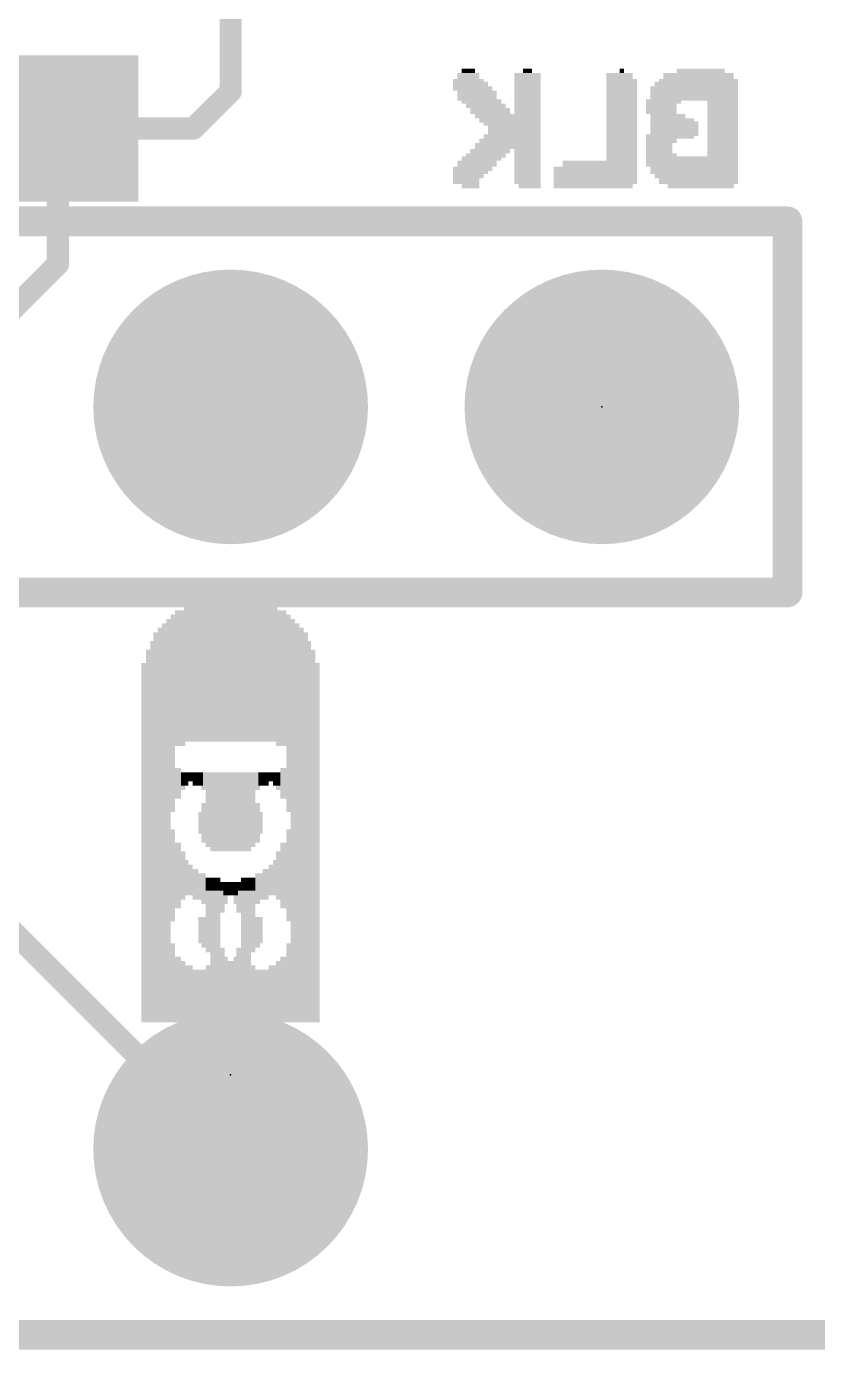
# Model space of a CAD drawing. Extents: x -41 to 66, y -16 to 27.
# Drawn here: x 15.11 to 20.53, y -0.1 to 8.95 of the extents above; entities that cross this region are included whole.
import ezdxf

# ---------------------------------------------------------------- set-up
doc = ezdxf.new("R2010")
doc.units = 0
for name, color, linetype in [('1', 12, 'CONTINUOUS'), ('16', 132, 'CONTINUOUS'), ('17', 110, 'CONTINUOUS'), ('20', 31, 'CONTINUOUS'), ('21', 41, 'CONTINUOUS'), ('22', 40, 'CONTINUOUS'), ('23', 53, 'CONTINUOUS'), ('24', 53, 'CONTINUOUS'), ('51', 53, 'CONTINUOUS')]:
    doc.layers.add(name, color=color, linetype=linetype)

# ---------------------------------------------------------------- blocks, each defined once
blk = doc.blocks.new('RECT')
blk.add_solid([(-0.5, -0.5), (0.5, -0.5), (-0.5, 0.5), (0.5, 0.5)])
blk = doc.blocks.new('ROUNDP')
at = {"const_width": 0.5}
blk.add_lwpolyline([(0, -0.25, 1), (0, 0.25, 1), (0, -0.25)], format="xyb", dxfattribs=at)

msp = doc.modelspace()

# ---------------------------------------------------------------- linework, layer by layer
at = {"layer": '1'}
for points, const_width in [([(16.51, 8.509), (16.51, 10.16)], 0.1524), ([(16.256, 8.255), (16.51, 8.509)], 0.1524), ([(15.328, 8.255), (15.328, 7.327)], 0.1524), ([(15.328, 8.255), (16.256, 8.255)], 0.1524), ([(14.351, 6.35), (15.328, 7.327)], 0.1524), ([(25.4, 0), (0, 0)], 0.2032)]:
    msp.add_lwpolyline(points, dxfattribs=dict(at, const_width=const_width))
at = {"layer": '1', "const_width": 0.0762}
for points in [[(16.4719, 8.509, 1), (16.5481, 8.509)], [(16.5369, 8.4821, 1), (16.4831, 8.5359)], [(15.3661, 8.255, 1), (15.2899, 8.255)], [(15.328, 8.2931, 1), (15.328, 8.2169)], [(16.256, 8.2169, 1), (16.256, 8.2931)], [(16.2291, 8.2819, 1), (16.2829, 8.2281)], [(15.2899, 7.327, 1), (15.3661, 7.327)], [(15.3549, 7.3001, 1), (15.3011, 7.3539)]]:
    msp.add_lwpolyline(points, format="xyb", dxfattribs=at)
at = {"layer": '16'}
for points, const_width in [([(16.51, 1.27), (12.7, 5.08)], 0.1524), ([(25.4, 0), (0, 0)], 0.2032)]:
    msp.add_lwpolyline(points, dxfattribs=dict(at, const_width=const_width))
at = {"layer": '16', "const_width": 0.0762}
msp.add_lwpolyline([(16.4831, 1.2431, 1), (16.5369, 1.2969)], format="xyb", dxfattribs=at)
at = {"layer": '20', "const_width": 0.2032}
msp.add_lwpolyline([(0, 0), (25.4, 0)], dxfattribs=at)
at = {"layer": '22', "const_width": 0.2032}
for points in [[(5.08, 7.62), (20.32, 7.62)], [(20.32, 7.62), (20.32, 5.08)], [(20.32, 5.08), (5.08, 5.08)]]:
    msp.add_lwpolyline(points, dxfattribs=at)
at = {"layer": '22', "const_width": 0.1016}
for points in [[(20.3708, 7.62, 1), (20.2692, 7.62)], [(20.32, 7.5692, 1), (20.32, 7.6708)], [(20.32, 5.0292, 1), (20.32, 5.1308)], [(20.2692, 5.08, 1), (20.3708, 5.08)]]:
    msp.add_lwpolyline(points, format="xyb", dxfattribs=at)
at = {"layer": '23'}
msp.add_point((16.51, 1.778), dxfattribs=at)
at = {"layer": '24'}
for p in [(19.05, 6.35), (16.51, 1.778)]:
    msp.add_point(p, dxfattribs=at)

# ---------------------------------------------------------------- block references
at = {"layer": '1', "xscale": 1.1}
msp.add_blockref('RECT', (15.328, 8.255), dxfattribs=at)
at = {"layer": '17', "xscale": 1.8796, "yscale": 1.8796, "rotation": 90}
for p in [(16.51, 6.35), (16.51, 6.35), (19.05, 6.35), (19.05, 6.35), (16.51, 1.27), (16.51, 1.27)]:
    msp.add_blockref('ROUNDP', p, dxfattribs=at)
at = {"layer": '21', "rotation": 90}
for p, xscale, yscale in [((16.205, 4.523), 0.93, 0.03), ((16.235, 4.523), 0.93, 0.03), ((16.27, 4.538), 0.96, 0.04), ((16.305, 4.538), 0.96, 0.03), ((16.325, 4.538), 0.96, 0.03), ((16.355, 4.553), 0.99, 0.03), ((16.39, 4.553), 0.99, 0.04), ((16.425, 4.553), 0.99, 0.03), ((16.455, 4.553), 0.99, 0.03), ((16.475, 4.553), 0.99, 0.03), ((16.51, 4.553), 0.99, 0.04), ((16.545, 4.553), 0.99, 0.03), ((16.565, 4.553), 0.99, 0.03), ((16.595, 4.553), 0.99, 0.03), ((16.63, 4.553), 0.99, 0.04), ((16.665, 4.553), 0.99, 0.03), ((16.695, 4.538), 0.96, 0.03), ((16.715, 4.538), 0.96, 0.03), ((16.75, 4.538), 0.96, 0.04), ((16.785, 4.703), 0.57, 0.03), ((16.805, 4.703), 0.57, 0.03), ((16.09, 3.518), 2.76, 0.02), ((16.115, 4.253), 1.35, 0.03), ((16.15, 4.493), 0.93, 0.04), ((16.185, 4.493), 0.93, 0.03), ((16.835, 4.688), 0.54, 0.03), ((16.87, 4.688), 0.54, 0.04), ((16.905, 4.658), 0.54, 0.03), ((16.935, 3.518), 2.76, 0.03), ((16, 3.473), 2.67, 0.04), ((16.035, 3.488), 2.7, 0.03), ((16.065, 3.503), 2.73, 0.03), ((16.965, 3.503), 2.73, 0.03), ((16.995, 3.488), 2.7, 0.03), ((17.015, 3.473), 2.67, 0.03), ((15.97, 3.443), 2.61, 0.02), ((17.045, 3.443), 2.61, 0.03), ((15.945, 3.413), 2.55, 0.03), ((17.075, 3.413), 2.55, 0.03), ((15.915, 3.368), 2.46, 0.03), ((17.105, 3.368), 2.46, 0.03), ((16.15, 3.773), 0.21, 0.04), ((16.185, 3.788), 0.12, 0.03), ((16.205, 3.803), 0.09, 0.03), ((16.235, 3.818), 0.06, 0.03), ((16.27, 3.818), 0.06, 0.04), ((16.305, 3.803), 0.09, 0.03), ((16.325, 3.788), 0.12, 0.03), ((16.355, 3.773), 0.15, 0.03), ((16.39, 3.593), 0.51, 0.04), ((16.425, 3.578), 0.54, 0.03), ((16.455, 3.578), 0.54, 0.03), ((16.475, 3.578), 0.54, 0.03), ((16.51, 3.578), 0.54, 0.04), ((16.545, 3.578), 0.54, 0.03), ((16.565, 3.578), 0.54, 0.03), ((16.595, 3.578), 0.54, 0.03), ((16.63, 3.578), 0.54, 0.04), ((16.665, 3.593), 0.51, 0.03), ((16.695, 3.788), 0.12, 0.03), ((16.715, 3.803), 0.09, 0.03), ((16.75, 3.803), 0.09, 0.04), ((16.785, 3.818), 0.06, 0.03), ((16.805, 3.818), 0.06, 0.03), ((16.835, 3.803), 0.09, 0.03), ((16.87, 3.788), 0.18, 0.04), ((16.905, 3.758), 0.24, 0.03), ((16.355, 3.518), 0.3, 0.03), ((16.695, 3.503), 0.27, 0.03), ((16.325, 3.503), 0.21, 0.03), ((16.715, 3.503), 0.15, 0.03), ((16.115, 3.143), 0.63, 0.03), ((16.15, 3.143), 0.45, 0.04), ((16.905, 3.128), 0.48, 0.03), ((16.185, 3.143), 0.33, 0.03), ((16.835, 3.128), 0.3, 0.03), ((16.87, 3.128), 0.36, 0.04), ((16.205, 3.128), 0.24, 0.03), ((16.235, 3.113), 0.21, 0.03), ((16.27, 3.083), 0.21, 0.04), ((16.75, 3.113), 0.15, 0.04), ((16.785, 3.113), 0.15, 0.03), ((16.805, 3.113), 0.21, 0.03), ((16.305, 3.068), 0.18, 0.03), ((16.325, 3.053), 0.21, 0.03), ((16.355, 2.903), 0.45, 0.03), ((16.39, 2.918), 0.42, 0.04), ((16.425, 2.948), 0.36, 0.03), ((16.455, 2.993), 0.21, 0.03), ((16.475, 3.023), 0.15, 0.03), ((16.51, 3.053), 0.09, 0.04), ((16.545, 3.053), 0.09, 0.03), ((16.565, 3.068), 0.06, 0.03), ((16.595, 3.083), 0.09, 0.03), ((16.63, 3.083), 0.09, 0.04), ((16.665, 3.083), 0.09, 0.03), ((16.695, 3.098), 0.12, 0.03), ((16.715, 3.098), 0.12, 0.03), ((16.305, 2.768), 0.12, 0.03), ((16.325, 2.768), 0.18, 0.03), ((16.63, 2.483), 0.69, 0.04), ((16.665, 2.738), 0.24, 0.03), ((16.695, 2.753), 0.21, 0.03), ((16.715, 2.768), 0.18, 0.03), ((16.595, 2.453), 0.63, 0.03), ((16.115, 2.408), 0.54, 0.03), ((16.565, 2.393), 0.51, 0.03), ((16.15, 2.363), 0.45, 0.04), ((16.185, 2.348), 0.42, 0.03), ((16.51, 2.348), 0.42, 0.04), ((16.545, 2.363), 0.45, 0.03), ((16.87, 2.363), 0.45, 0.04), ((16.905, 2.378), 0.48, 0.03), ((16.205, 2.333), 0.39, 0.03), ((16.235, 2.333), 0.39, 0.03), ((16.27, 2.318), 0.36, 0.04), ((16.305, 2.318), 0.36, 0.03), ((16.325, 2.318), 0.36, 0.03), ((16.355, 2.318), 0.36, 0.03), ((16.39, 2.318), 0.36, 0.04), ((16.425, 2.318), 0.36, 0.03), ((16.455, 2.318), 0.36, 0.03), ((16.475, 2.333), 0.39, 0.03), ((16.665, 2.333), 0.39, 0.03), ((16.695, 2.318), 0.36, 0.03), ((16.715, 2.318), 0.36, 0.03), ((16.75, 2.303), 0.33, 0.04), ((16.785, 2.318), 0.36, 0.03), ((16.805, 2.318), 0.36, 0.03), ((16.835, 2.333), 0.39, 0.03)]:
    msp.add_blockref('RECT', p, dxfattribs=dict(at, xscale=xscale, yscale=yscale))
at = {"layer": '22'}
for p, xscale, yscale, rotation in [((18.136, 8.615), 0.15, 0.04, 180), ((18.136, 8.65), 0.09, 0.03, 180), ((18.541, 8.615), 0.18, 0.04, 180), ((18.541, 8.65), 0.06, 0.03, 180), ((19.171, 8.615), 0.18, 0.04, 180), ((19.186, 8.65), 0.03, 0.03, 180), ((19.711, 8.615), 0.48, 0.04, 180), ((19.726, 8.65), 0.33, 0.03, 180), ((18.136, 8.58), 0.21, 0.03, 180), ((18.151, 8.56), 0.24, 0.03, 180), ((18.166, 8.53), 0.27, 0.03, 180), ((18.196, 8.495), 0.27, 0.04, 180), ((18.541, 8.58), 0.18, 0.03, 180), ((18.541, 8.56), 0.18, 0.03, 180), ((18.541, 8.53), 0.18, 0.03, 180), ((18.541, 8.495), 0.18, 0.04, 180), ((19.186, 8.58), 0.21, 0.03, 180), ((19.186, 8.56), 0.21, 0.03, 180), ((19.186, 8.53), 0.21, 0.03, 180), ((19.186, 8.495), 0.21, 0.04, 180), ((19.681, 8.53), 0.6, 0.03, 180), ((19.681, 8.495), 0.6, 0.04, 180), ((19.696, 8.56), 0.57, 0.03, 180), ((19.711, 8.58), 0.54, 0.03, 180), ((18.196, 8.46), 0.27, 0.03, 180), ((18.226, 8.44), 0.27, 0.03, 180), ((18.256, 8.41), 0.27, 0.03, 180), ((18.541, 8.46), 0.18, 0.03, 180), ((18.541, 8.44), 0.18, 0.03, 180), ((18.541, 8.41), 0.18, 0.03, 180), ((19.186, 8.46), 0.21, 0.03, 180), ((19.186, 8.44), 0.21, 0.03, 180), ((19.186, 8.41), 0.21, 0.03, 180), ((19.471, 8.44), 0.24, 0.03, 180), ((19.456, 8.41), 0.21, 0.03, 180), ((19.681, 8.46), 0.6, 0.03, 180), ((19.876, 8.44), 0.21, 0.03, 180), ((19.876, 8.41), 0.21, 0.03, 180), ((18.286, 8.375), 0.27, 0.04, 180), ((18.406, 8.34), 0.45, 0.03, 180), ((18.541, 8.375), 0.18, 0.04, 180), ((19.186, 8.375), 0.21, 0.04, 180), ((19.186, 8.34), 0.21, 0.03, 180), ((19.456, 8.375), 0.21, 0.04, 180), ((19.501, 8.34), 0.24, 0.03, 180), ((19.876, 8.375), 0.21, 0.04, 180), ((19.876, 8.34), 0.21, 0.03, 180), ((18.421, 8.31), 0.42, 0.03, 180), ((18.436, 8.29), 0.39, 0.03, 180), ((18.451, 8.255), 0.36, 0.04, 180), ((19.186, 8.31), 0.21, 0.03, 180), ((19.186, 8.29), 0.21, 0.03, 180), ((19.186, 8.255), 0.21, 0.04, 180), ((19.531, 8.31), 0.3, 0.03, 180), ((19.546, 8.29), 0.33, 0.03, 180), ((19.546, 8.255), 0.33, 0.04, 180), ((19.876, 8.31), 0.21, 0.03, 180), ((19.876, 8.29), 0.21, 0.03, 180), ((19.876, 8.255), 0.21, 0.04, 180), ((18.406, 8.135), 0.45, 0.04, 180), ((18.421, 8.17), 0.42, 0.03, 180), ((18.436, 8.2), 0.39, 0.03, 180), ((18.451, 8.22), 0.36, 0.03, 180), ((19.186, 8.22), 0.21, 0.03, 180), ((19.186, 8.2), 0.21, 0.03, 180), ((19.186, 8.17), 0.21, 0.03, 180), ((19.186, 8.135), 0.21, 0.04, 180), ((19.516, 8.2), 0.33, 0.03, 180), ((19.456, 8.17), 0.21, 0.03, 180), ((19.441, 8.135), 0.18, 0.04, 180), ((19.546, 8.22), 0.33, 0.03, 180), ((19.876, 8.22), 0.21, 0.03, 180), ((19.876, 8.2), 0.21, 0.03, 180), ((19.876, 8.17), 0.21, 0.03, 180), ((19.876, 8.135), 0.21, 0.04, 180), ((18.226, 8.05), 0.27, 0.03, 180), ((18.256, 8.07), 0.27, 0.03, 180), ((18.286, 8.1), 0.27, 0.03, 180), ((18.541, 8.1), 0.18, 0.03, 180), ((18.541, 8.07), 0.18, 0.03, 180), ((18.541, 8.05), 0.18, 0.03, 180), ((19.186, 8.1), 0.21, 0.03, 180), ((19.186, 8.07), 0.21, 0.03, 180), ((19.186, 8.05), 0.21, 0.03, 180), ((19.441, 8.1), 0.18, 0.03, 180), ((19.456, 8.07), 0.21, 0.03, 180), ((19.666, 8.05), 0.63, 0.03, 180), ((19.876, 8.1), 0.21, 0.03, 180), ((19.876, 8.07), 0.21, 0.03, 180), ((18.166, 7.98), 0.27, 0.03, 180), ((18.151, 7.96), 0.24, 0.03, 180), ((18.196, 8.015), 0.27, 0.04, 180), ((18.541, 8.015), 0.18, 0.04, 180), ((18.541, 7.98), 0.18, 0.03, 180), ((18.541, 7.96), 0.18, 0.03, 180), ((19.006, 7.98), 0.57, 0.03, 180), ((19.006, 7.96), 0.57, 0.03, 180), ((19.036, 8.015), 0.51, 0.04, 180), ((19.666, 8.015), 0.63, 0.04, 180), ((19.681, 7.98), 0.6, 0.03, 180), ((19.681, 7.96), 0.6, 0.03, 180), ((18.136, 7.93), 0.21, 0.03, 180), ((18.121, 7.895), 0.18, 0.04, 180), ((18.541, 7.93), 0.18, 0.03, 180), ((18.541, 7.895), 0.18, 0.04, 180), ((19.006, 7.93), 0.57, 0.03, 180), ((19.006, 7.895), 0.57, 0.04, 180), ((19.696, 7.93), 0.57, 0.03, 180), ((19.711, 7.895), 0.54, 0.04, 180), ((18.151, 7.86), 0.12, 0.03, 180), ((18.556, 7.86), 0.15, 0.03, 180), ((18.991, 7.86), 0.54, 0.03, 180), ((19.726, 7.86), 0.45, 0.03, 180), ((16.215, 4.703), 0.57, 0.03, 90), ((16.235, 4.703), 0.57, 0.03, 90), ((16.27, 4.538), 0.96, 0.04, 90), ((16.305, 4.538), 0.96, 0.03, 90), ((16.325, 4.538), 0.96, 0.03, 90), ((16.355, 4.553), 0.99, 0.03, 90), ((16.39, 4.553), 0.99, 0.04, 90), ((16.425, 4.553), 0.99, 0.03, 90), ((16.455, 4.553), 0.99, 0.03, 90), ((16.475, 4.553), 0.99, 0.03, 90), ((16.51, 4.553), 0.99, 0.04, 90), ((16.545, 4.553), 0.99, 0.03, 90), ((16.565, 4.553), 0.99, 0.03, 90), ((16.595, 4.553), 0.99, 0.03, 90), ((16.63, 4.553), 0.99, 0.04, 90), ((16.665, 4.553), 0.99, 0.03, 90), ((16.695, 4.538), 0.96, 0.03, 90), ((16.715, 4.538), 0.96, 0.03, 90), ((16.75, 4.538), 0.96, 0.04, 90), ((16.785, 4.523), 0.93, 0.03, 90), ((16.815, 4.523), 0.93, 0.03, 90), ((16.085, 3.518), 2.76, 0.03, 90), ((16.115, 4.658), 0.54, 0.03, 90), ((16.15, 4.688), 0.54, 0.04, 90), ((16.185, 4.688), 0.54, 0.03, 90), ((16.835, 4.493), 0.93, 0.03, 90), ((16.87, 4.493), 0.93, 0.04, 90), ((16.905, 4.253), 1.35, 0.03, 90), ((16.93, 3.518), 2.76, 0.02, 90), ((16.005, 3.473), 2.67, 0.03, 90), ((16.025, 3.488), 2.7, 0.03, 90), ((16.055, 3.503), 2.73, 0.03, 90), ((16.955, 3.503), 2.73, 0.03, 90), ((16.985, 3.488), 2.7, 0.03, 90), ((17.02, 3.473), 2.67, 0.04, 90), ((15.975, 3.443), 2.61, 0.03, 90), ((17.05, 3.443), 2.61, 0.02, 90), ((15.945, 3.413), 2.55, 0.03, 90), ((17.075, 3.413), 2.55, 0.03, 90), ((15.915, 3.368), 2.46, 0.03, 90), ((17.105, 3.368), 2.46, 0.03, 90), ((16.115, 3.758), 0.24, 0.03, 90), ((16.15, 3.788), 0.18, 0.04, 90), ((16.185, 3.803), 0.09, 0.03, 90), ((16.215, 3.818), 0.06, 0.03, 90), ((16.235, 3.818), 0.06, 0.03, 90), ((16.27, 3.803), 0.09, 0.04, 90), ((16.305, 3.803), 0.09, 0.03, 90), ((16.325, 3.788), 0.12, 0.03, 90), ((16.355, 3.593), 0.51, 0.03, 90), ((16.39, 3.578), 0.54, 0.04, 90), ((16.425, 3.578), 0.54, 0.03, 90), ((16.455, 3.578), 0.54, 0.03, 90), ((16.475, 3.578), 0.54, 0.03, 90), ((16.51, 3.578), 0.54, 0.04, 90), ((16.545, 3.578), 0.54, 0.03, 90), ((16.565, 3.578), 0.54, 0.03, 90), ((16.595, 3.578), 0.54, 0.03, 90), ((16.63, 3.593), 0.51, 0.04, 90), ((16.665, 3.773), 0.15, 0.03, 90), ((16.695, 3.788), 0.12, 0.03, 90), ((16.715, 3.803), 0.09, 0.03, 90), ((16.75, 3.818), 0.06, 0.04, 90), ((16.785, 3.818), 0.06, 0.03, 90), ((16.815, 3.803), 0.09, 0.03, 90), ((16.835, 3.788), 0.12, 0.03, 90), ((16.87, 3.773), 0.21, 0.04, 90), ((16.325, 3.503), 0.27, 0.03, 90), ((16.665, 3.518), 0.3, 0.03, 90), ((16.305, 3.503), 0.15, 0.03, 90), ((16.695, 3.503), 0.21, 0.03, 90), ((16.905, 3.143), 0.63, 0.03, 90), ((16.115, 3.128), 0.48, 0.03, 90), ((16.87, 3.143), 0.45, 0.04, 90), ((16.15, 3.128), 0.36, 0.04, 90), ((16.185, 3.128), 0.3, 0.03, 90), ((16.835, 3.143), 0.33, 0.03, 90), ((16.215, 3.113), 0.21, 0.03, 90), ((16.235, 3.113), 0.15, 0.03, 90), ((16.27, 3.113), 0.15, 0.04, 90), ((16.75, 3.083), 0.21, 0.04, 90), ((16.785, 3.113), 0.21, 0.03, 90), ((16.815, 3.128), 0.24, 0.03, 90), ((16.305, 3.098), 0.12, 0.03, 90), ((16.325, 3.098), 0.12, 0.03, 90), ((16.355, 3.083), 0.09, 0.03, 90), ((16.39, 3.083), 0.09, 0.04, 90), ((16.425, 3.083), 0.09, 0.03, 90), ((16.455, 3.068), 0.06, 0.03, 90), ((16.475, 3.053), 0.09, 0.03, 90), ((16.51, 3.053), 0.09, 0.04, 90), ((16.545, 3.023), 0.15, 0.03, 90), ((16.565, 2.993), 0.21, 0.03, 90), ((16.595, 2.948), 0.36, 0.03, 90), ((16.63, 2.918), 0.42, 0.04, 90), ((16.665, 2.903), 0.45, 0.03, 90), ((16.695, 3.053), 0.21, 0.03, 90), ((16.715, 3.068), 0.18, 0.03, 90), ((16.305, 2.768), 0.18, 0.03, 90), ((16.325, 2.753), 0.21, 0.03, 90), ((16.355, 2.738), 0.24, 0.03, 90), ((16.39, 2.483), 0.69, 0.04, 90), ((16.695, 2.768), 0.18, 0.03, 90), ((16.715, 2.768), 0.12, 0.03, 90), ((16.425, 2.453), 0.63, 0.03, 90), ((16.455, 2.393), 0.51, 0.03, 90), ((16.905, 2.408), 0.54, 0.03, 90), ((16.115, 2.378), 0.48, 0.03, 90), ((16.15, 2.363), 0.45, 0.04, 90), ((16.475, 2.363), 0.45, 0.03, 90), ((16.51, 2.348), 0.42, 0.04, 90), ((16.835, 2.348), 0.42, 0.03, 90), ((16.87, 2.363), 0.45, 0.04, 90), ((16.185, 2.333), 0.39, 0.03, 90), ((16.215, 2.318), 0.36, 0.03, 90), ((16.235, 2.318), 0.36, 0.03, 90), ((16.27, 2.303), 0.33, 0.04, 90), ((16.305, 2.318), 0.36, 0.03, 90), ((16.325, 2.318), 0.36, 0.03, 90), ((16.355, 2.333), 0.39, 0.03, 90), ((16.545, 2.333), 0.39, 0.03, 90), ((16.565, 2.318), 0.36, 0.03, 90), ((16.595, 2.318), 0.36, 0.03, 90), ((16.63, 2.318), 0.36, 0.04, 90), ((16.665, 2.318), 0.36, 0.03, 90), ((16.695, 2.318), 0.36, 0.03, 90), ((16.715, 2.318), 0.36, 0.03, 90), ((16.75, 2.318), 0.36, 0.04, 90), ((16.785, 2.333), 0.39, 0.03, 90), ((16.815, 2.333), 0.39, 0.03, 90)]:
    msp.add_blockref('RECT', p, dxfattribs=dict(at, xscale=xscale, yscale=yscale, rotation=rotation))
at = {"layer": '51'}
for p, xscale, yscale in [((15.0583, 8.2601), 0.5001, 0.95), ((16.51, 1.27), 0.508, 0.508)]:
    msp.add_blockref('RECT', p, dxfattribs=dict(at, xscale=xscale, yscale=yscale))

doc.saveas('drawing.dxf')
